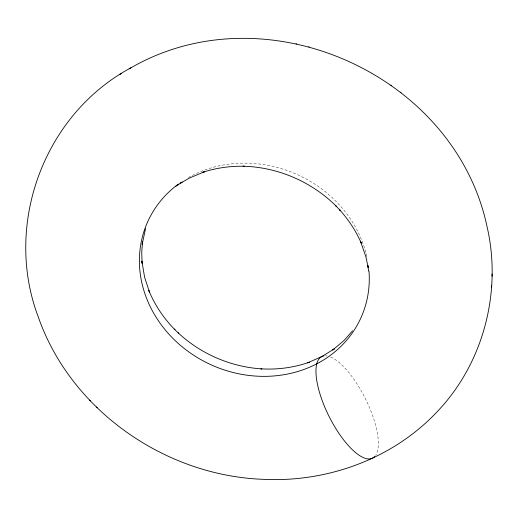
<?xml version="1.0" encoding="UTF-8"?>
<svg xmlns="http://www.w3.org/2000/svg" width="518" height="518" viewBox="0 0 518 518"><rect width="100%" height="100%" fill="white"/><g stroke="black" fill="none" stroke-linecap="round" stroke-linejoin="round"><path stroke-width="0.39" stroke-dasharray="2.59 1.94" d="M188.332 177.609A116.945 104.435 24.1 0 1 367.236 258.599M325.479 355.808A56.786 20.221 63.4 0 1 327.098 355.957M330.607 356.999A56.786 20.221 63.4 0 1 367.56 403.166A56.786 20.221 63.4 0 1 375.692 455.322"/><path stroke-width="0.78" d="M130.931 67.793C43.965 114.329 3.438 224.482 38.131 316.556C70.778 410.69 166.084 476.521 264.892 479.377C328.347 482.226 393.447 458.339 437.179 411.693C483.398 363.409 502.117 291.66 487.069 226.729C454.7 73.621 264.089 -10.768 129.163 68.855M491.996 276.301L492.1 274.022M491.55 287.678L491.653 285.36M145.545 228.678L142.197 244.25L142.495 241.925L141.725 252.609L142.12 263.351L141.887 261.176L144.626 277.331L149.527 292.23L148.854 290.579C154.869 305.186 163.863 318.512 174.948 329.746L174.262 329.072L178.768 333.462L178.16 332.854C200.829 354.001 230.931 366.984 261.875 368.887L260.942 368.829C277.285 369.826 293.848 367.689 309.291 362.199L307.614 362.801L321.6 356.695L334.479 348.743L332.711 350.013L344.094 340.436L352.544 330.788M175.9 186.286L182.103 182.077L180.27 183.307L189.543 177.998L204.604 171.704L202.784 172.332C216.11 167.897 230.206 165.948 244.237 166.259L243.039 166.213C277.635 167.055 311.635 181.669 336.111 206.112L335.34 205.316L340.261 210.45L339.4 209.563C348.413 219.464 355.879 230.775 361.234 243.052L360.489 241.278L365.876 256.695L368.175 267.586L367.871 265.397L368.589 271.018M119.846 74.488L121.665 73.394M308.741 46.814L309.207 46.918M296.056 43.797L296.665 43.933M390.896 85.094L391.368 85.431M400.42 92.185L401.003 92.599M89.575 400.103L90.339 400.887M96.452 407.051L97.144 407.757M368.991 271.082A116.945 104.435 24.1 0 1 210.774 364.659A116.945 104.435 24.1 0 1 178.393 184.058M374.721 456.565A56.786 20.221 63.4 0 1 329.338 416.971A56.786 20.221 63.4 0 1 323.957 355.911"/></g></svg>
